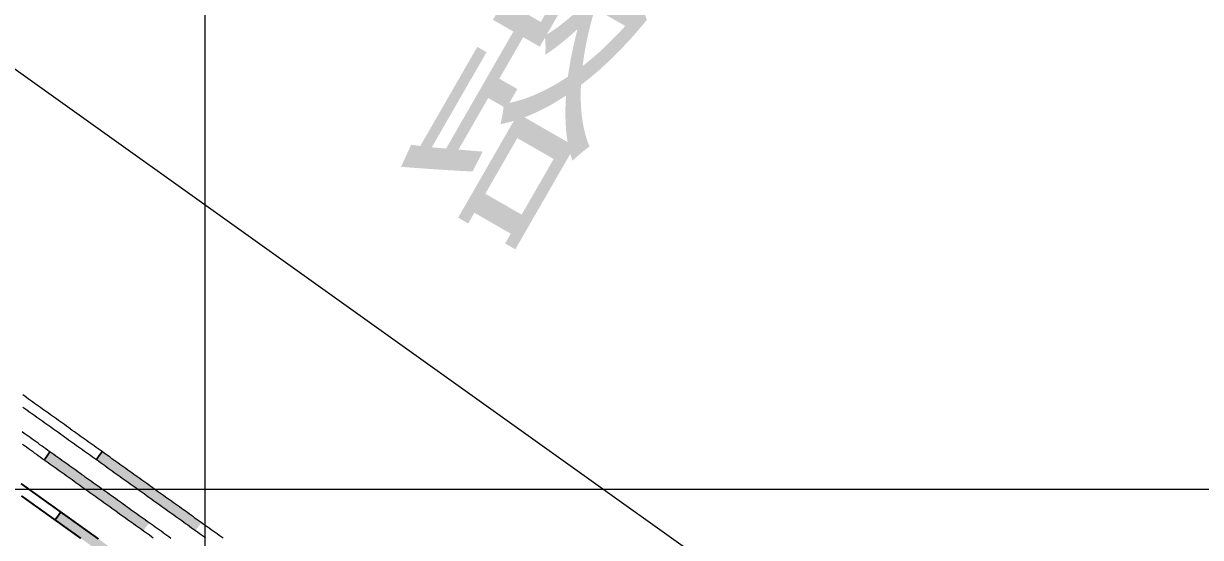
# Model space of a CAD drawing. Header units: inches. Extents: x 36473197 to 36486087, y 3899343 to 3911260.
# Drawn here: x 36482970.2 to 36483163.1, y 3904992.1 to 3905076.5 of the extents above; entities that cross this region are included whole.
import ezdxf

# ---------------------------------------------------------------- set-up
doc = ezdxf.new("R2010")
doc.units = ezdxf.units.IN
doc.header["$MEASUREMENT"] = 0
doc.layers.get('0').update_dxf_attribs({"lineweight": 0})
doc.layers.get('Defpoints').update_dxf_attribs({"lineweight": 0})
for name, color, linetype, lineweight in [('四盘区辅运巷', 7, 'Continuous', 0), ('经纬网', 7, 'Continuous', 0), ('西平正线', 7, 'Continuous', 0), ('钻孔', 7, 'Continuous', 0)]:
    doc.layers.add(name, color=color, linetype=linetype, lineweight=lineweight)
doc.styles.add('仿宋', font='simfang.ttf')
doc.styles.add('宋体', font='SIMSUN.TTC')
doc.linetypes.add('铁路', pattern='A,-0.01,[9,西北矿业高家堡煤矿2022年采掘接续图(2022.8.14).shx,S=1.5748e-06,R=0,X=0,Y=0.0004],-0.01,[10,西北矿业高家堡煤矿2022年采掘接续图(2022.8.14).shx,S=1.5748e-06,R=0,X=0,Y=0.0004]', length=0.02)
doc.dimstyles.get("Standard").update_dxf_attribs({"dimtxt": 30, "dimasz": 20, "dimexe": 0.18, "dimexo": 0.0625, "dimgap": 0.09, "dimtad": 1, "dimdec": 0, "dimzin": 0, "dimdsep": 46, "dimtxsty": '仿宋', "dimcen": 0.09, "dimclrd": 150, "dimclre": 150, "dimadec": 0, "dimazin": 0, "dimtfac": 1, "dimtdec": 0, "dimtofl": 0, "dimtmove": 0, "dimatfit": 3, "dimfxl": 1, "dimtolj": 1, "dimtzin": 0, "dimlwd": 0, "dimarcsym": 0})

# ---------------------------------------------------------------- blocks, each defined once
blk = doc.blocks.new('lr_block_12_1')
blk.add_hatch(color=7).paths.add_polyline_path([(292.14, 474.95), (291.81, 475.18), (291.49, 475.42), (291.16, 475.65), (290.84, 475.88), (290.51, 476.12), (290.19, 476.35), (289.86, 476.58), (289.54, 476.81), (289.21, 477.05), (288.89, 477.28), (288.56, 477.51), (288.24, 477.75), (287.91, 477.98), (287.58, 478.21), (287.26, 478.44), (286.93, 478.68), (286.61, 478.91), (286.28, 479.14), (285.96, 479.38), (285.63, 479.61), (285.31, 479.84), (284.98, 480.07), (284.66, 480.31), (284.33, 480.54), (284.01, 480.77), (283.68, 481.01), (283.36, 481.24), (283.03, 481.47), (282.71, 481.7), (282.38, 481.94), (282.06, 482.17), (281.73, 482.4), (281.41, 482.64), (281.08, 482.87), (280.75, 483.1), (280.43, 483.33), (280.1, 483.57), (279.78, 483.8), (279.45, 484.03), (279.13, 484.27), (278.8, 484.5), (278.48, 484.73), (278.15, 484.96), (277.83, 485.2), (277.5, 485.43), (277.18, 485.66), (276.85, 485.9), (276.53, 486.13), (276.2, 486.36), (275.88, 486.59), (275.64, 486.27), (275.41, 485.94), (275.18, 485.62), (274.94, 485.29), (275.27, 485.06), (275.6, 484.83), (275.92, 484.59), (276.25, 484.36), (276.57, 484.13), (276.9, 483.9), (277.22, 483.66), (277.55, 483.43), (277.87, 483.2), (278.2, 482.97), (278.52, 482.73), (278.85, 482.5), (279.17, 482.27), (279.5, 482.03), (279.82, 481.8), (280.15, 481.57), (280.47, 481.34), (280.8, 481.1), (281.12, 480.87), (281.45, 480.64), (281.77, 480.4), (282.1, 480.17), (282.43, 479.94), (282.75, 479.71), (283.08, 479.47), (283.4, 479.24), (283.73, 479.01), (284.05, 478.77), (284.38, 478.54), (284.7, 478.31), (285.03, 478.08), (285.35, 477.84), (285.68, 477.61), (286, 477.38), (286.33, 477.14), (286.65, 476.91), (286.98, 476.68), (287.3, 476.45), (287.63, 476.21), (287.95, 475.98), (288.28, 475.75), (288.6, 475.51), (288.93, 475.28), (289.26, 475.05), (289.58, 474.82), (289.91, 474.58), (290.23, 474.35), (290.56, 474.12), (290.88, 473.88), (291.21, 473.65), (291.44, 473.98), (291.67, 474.3), (291.91, 474.63)], flags=17)
at = {"color": 7, "const_width": 0.3}
for points in [[(275.88, 486.59), (275.55, 486.83), (275.23, 487.06), (274.9, 487.29), (274.58, 487.53), (274.25, 487.76), (273.92, 487.99), (273.6, 488.22), (273.27, 488.46), (272.95, 488.69), (272.62, 488.92), (272.3, 489.16), (271.97, 489.39), (271.65, 489.62), (271.32, 489.85), (271, 490.09), (270.67, 490.32), (270.35, 490.55), (270.02, 490.79), (269.7, 491.02), (269.37, 491.25)], [(269.42, 489.25), (269.74, 489.02), (270.07, 488.79), (270.39, 488.55), (270.72, 488.32), (271.04, 488.09), (271.37, 487.85), (271.69, 487.62), (272.02, 487.39), (272.34, 487.16), (272.67, 486.92), (272.99, 486.69), (273.32, 486.46), (273.64, 486.22), (273.97, 485.99), (274.29, 485.76), (274.62, 485.53), (274.94, 485.29), (275.18, 485.62), (275.41, 485.94), (275.64, 486.27), (275.88, 486.59)], [(282.06, 482.17), (281.73, 482.4), (281.41, 482.64), (281.08, 482.87), (280.75, 483.1), (280.43, 483.33), (280.1, 483.57), (279.78, 483.8), (279.45, 484.03), (279.13, 484.27), (278.8, 484.5), (278.48, 484.73), (278.15, 484.96), (277.83, 485.2), (277.5, 485.43), (277.18, 485.66), (276.85, 485.9), (276.53, 486.13), (276.2, 486.36), (275.88, 486.59), (275.64, 486.27), (275.41, 485.94), (275.18, 485.62), (274.94, 485.29), (275.27, 485.06), (275.6, 484.83), (275.92, 484.59), (276.25, 484.36), (276.57, 484.13), (276.9, 483.9), (277.22, 483.66), (277.55, 483.43), (277.87, 483.2), (278.2, 482.97), (278.52, 482.73), (278.85, 482.5), (279.17, 482.27)]]:
    blk.add_lwpolyline(points, dxfattribs=at)
blk = doc.blocks.new('*D204')
at = {"layer": 'Defpoints', "color": 0, "transparency": 16777216}
for p in [(36476925.52, 3911082.36), (36486060.15, 3904950.04), (36485936.09, 3904772.87)]:
    blk.add_point(p, dxfattribs=at)
at = {"layer": '四盘区辅运巷', "color": 150, "lineweight": -2, "transparency": 16777216}
for p, q in [((36476925.55, 3911082.41), (36477049.68, 3911259.68)), ((36485936.12, 3904772.92), (36486060.25, 3904950.19))]:
    blk.add_line(p, q, dxfattribs=at)
at = {"layer": '四盘区辅运巷', "color": 150, "lineweight": 0, "transparency": 16777216}
blk.add_line((36477065.96, 3911248.06), (36486043.76, 3904961.51), dxfattribs=at)
at = {"layer": '四盘区辅运巷', "color": 150, "transparency": 16777216}
for points in [[(36477067.87, 3911250.79), (36477064.05, 3911245.33), (36477049.58, 3911259.53)], [(36486045.68, 3904964.24), (36486041.85, 3904958.78), (36486060.15, 3904950.04)]]:
    blk.add_solid(points, dxfattribs=at)
at = {"layer": '四盘区辅运巷', "color": 0, "transparency": 16777216, "insert": (36481563.62, 3908117.29), "char_height": 30, "attachment_point": 5, "rotation": 324.9991, "style": '仿宋'}
blk.add_mtext('\\A1;1100', dxfattribs=at)

msp = doc.modelspace()

# ---------------------------------------------------------------- hatches: boundary and pattern name
at = {"layer": '西平正线'}
for points in [[(36482990.79, 3904994.55), (36482990.46, 3904994.78), (36482990.14, 3904995.01), (36482989.81, 3904995.25), (36482989.49, 3904995.48), (36482989.16, 3904995.71), (36482988.84, 3904995.95), (36482988.51, 3904996.18), (36482988.19, 3904996.41), (36482987.86, 3904996.64), (36482987.54, 3904996.88), (36482987.21, 3904997.11), (36482986.89, 3904997.34), (36482986.56, 3904997.58), (36482986.24, 3904997.81), (36482985.91, 3904998.04), (36482985.59, 3904998.27), (36482985.26, 3904998.51), (36482984.94, 3904998.74), (36482984.61, 3904998.97), (36482984.29, 3904999.21), (36482983.96, 3904999.44), (36482983.63, 3904999.67), (36482983.31, 3904999.9), (36482982.98, 3905000.14), (36482982.66, 3905000.37), (36482982.33, 3905000.6), (36482982.01, 3905000.84), (36482981.68, 3905001.07), (36482981.36, 3905001.3), (36482981.03, 3905001.53), (36482980.71, 3905001.77), (36482980.38, 3905002), (36482980.06, 3905002.23), (36482979.73, 3905002.47), (36482979.41, 3905002.7), (36482979.08, 3905002.93), (36482978.76, 3905003.16), (36482978.43, 3905003.4), (36482978.11, 3905003.63), (36482977.78, 3905003.86), (36482977.46, 3905004.1), (36482977.13, 3905004.33), (36482976.8, 3905004.56), (36482976.48, 3905004.79), (36482976.15, 3905005.03), (36482975.83, 3905005.26), (36482975.5, 3905005.49), (36482975.18, 3905005.73), (36482974.85, 3905005.96), (36482974.53, 3905006.19), (36482974.3, 3905005.87), (36482974.06, 3905005.54), (36482973.83, 3905005.22), (36482973.6, 3905004.89), (36482973.92, 3905004.66), (36482974.25, 3905004.42), (36482974.57, 3905004.19), (36482974.9, 3905003.96), (36482975.22, 3905003.73), (36482975.55, 3905003.49), (36482975.87, 3905003.26), (36482976.2, 3905003.03), (36482976.52, 3905002.79), (36482976.85, 3905002.56), (36482977.17, 3905002.33), (36482977.5, 3905002.1), (36482977.82, 3905001.86), (36482978.15, 3905001.63), (36482978.48, 3905001.4), (36482978.8, 3905001.16), (36482979.13, 3905000.93), (36482979.45, 3905000.7), (36482979.78, 3905000.47), (36482980.1, 3905000.23), (36482980.43, 3905000), (36482980.75, 3904999.77), (36482981.08, 3904999.53), (36482981.4, 3904999.3), (36482981.73, 3904999.07), (36482982.05, 3904998.84), (36482982.38, 3904998.6), (36482982.7, 3904998.37), (36482983.03, 3904998.14), (36482983.35, 3904997.9), (36482983.68, 3904997.67), (36482984, 3904997.44), (36482984.33, 3904997.21), (36482984.65, 3904996.97), (36482984.98, 3904996.74), (36482985.31, 3904996.51), (36482985.63, 3904996.27), (36482985.96, 3904996.04), (36482986.28, 3904995.81), (36482986.61, 3904995.58), (36482986.93, 3904995.34), (36482987.26, 3904995.11), (36482987.58, 3904994.88), (36482987.91, 3904994.65), (36482988.23, 3904994.41), (36482988.56, 3904994.18), (36482988.88, 3904993.95), (36482989.21, 3904993.71), (36482989.53, 3904993.48), (36482989.86, 3904993.25), (36482990.09, 3904993.57), (36482990.32, 3904993.9), (36482990.56, 3904994.22)], [(36482999.34, 3904994.58), (36482999.01, 3904994.81), (36482998.69, 3904995.04), (36482998.36, 3904995.27), (36482998.04, 3904995.51), (36482997.71, 3904995.74), (36482997.39, 3904995.97), (36482997.06, 3904996.21), (36482996.74, 3904996.44), (36482996.41, 3904996.67), (36482996.09, 3904996.9), (36482995.76, 3904997.14), (36482995.44, 3904997.37), (36482995.11, 3904997.6), (36482994.79, 3904997.84), (36482994.46, 3904998.07), (36482994.13, 3904998.3), (36482993.81, 3904998.53), (36482993.48, 3904998.77), (36482993.16, 3904999), (36482992.83, 3904999.23), (36482992.51, 3904999.47), (36482992.18, 3904999.7), (36482991.86, 3904999.93), (36482991.53, 3905000.16), (36482991.21, 3905000.4), (36482990.88, 3905000.63), (36482990.56, 3905000.86), (36482990.23, 3905001.1), (36482989.91, 3905001.33), (36482989.58, 3905001.56), (36482989.26, 3905001.8), (36482988.93, 3905002.03), (36482988.61, 3905002.26), (36482988.28, 3905002.49), (36482987.96, 3905002.73), (36482987.63, 3905002.96), (36482987.31, 3905003.19), (36482986.98, 3905003.43), (36482986.66, 3905003.66), (36482986.33, 3905003.89), (36482986.01, 3905004.12), (36482985.68, 3905004.36), (36482985.35, 3905004.59), (36482985.03, 3905004.82), (36482984.7, 3905005.06), (36482984.38, 3905005.29), (36482984.05, 3905005.52), (36482983.73, 3905005.75), (36482983.4, 3905005.99), (36482983.08, 3905006.22), (36482982.85, 3905005.9), (36482982.61, 3905005.57), (36482982.38, 3905005.24), (36482982.15, 3905004.92), (36482982.47, 3905004.69), (36482982.8, 3905004.45), (36482983.12, 3905004.22), (36482983.45, 3905003.99), (36482983.77, 3905003.76), (36482984.1, 3905003.52), (36482984.42, 3905003.29), (36482984.75, 3905003.06), (36482985.07, 3905002.82), (36482985.4, 3905002.59), (36482985.72, 3905002.36), (36482986.05, 3905002.12), (36482986.37, 3905001.89), (36482986.7, 3905001.66), (36482987.02, 3905001.43), (36482987.35, 3905001.19), (36482987.67, 3905000.96), (36482988, 3905000.73), (36482988.33, 3905000.49), (36482988.65, 3905000.26), (36482988.98, 3905000.03), (36482989.3, 3904999.8), (36482989.63, 3904999.56), (36482989.95, 3904999.33), (36482990.28, 3904999.1), (36482990.6, 3904998.86), (36482990.93, 3904998.63), (36482991.25, 3904998.4), (36482991.58, 3904998.17), (36482991.9, 3904997.93), (36482992.23, 3904997.7), (36482992.55, 3904997.47), (36482992.88, 3904997.23), (36482993.2, 3904997), (36482993.53, 3904996.77), (36482993.85, 3904996.53), (36482994.18, 3904996.3), (36482994.5, 3904996.07), (36482994.83, 3904995.84), (36482995.15, 3904995.6), (36482995.48, 3904995.37), (36482995.81, 3904995.14), (36482996.13, 3904994.9), (36482996.46, 3904994.67), (36482996.78, 3904994.44), (36482997.11, 3904994.21), (36482997.43, 3904993.97), (36482997.76, 3904993.74), (36482998.08, 3904993.51), (36482998.41, 3904993.27), (36482998.64, 3904993.6), (36482998.87, 3904993.92), (36482999.11, 3904994.25)]]:
    msp.add_hatch(color=7, dxfattribs=at).paths.add_polyline_path(points, flags=17)

# ---------------------------------------------------------------- linework, layer by layer
at = {"layer": '经纬网', "color": 7, "linetype": 'Continuous', "lineweight": 9}
for p, q in [((36483000, 3900945.96), (36483000, 3906572.45)), ((36485245.61, 3905000), (36476147.6, 3905000))]:
    msp.add_line(p, q, dxfattribs=at)
at = {"layer": '西平正线', "color": 7, "linetype": 'Continuous', "lineweight": 0, "flags": 128}
for points in [[(36482983.08, 3905006.22), (36482982.75, 3905006.45), (36482982.43, 3905006.69), (36482982.1, 3905006.92), (36482981.78, 3905007.15), (36482981.45, 3905007.38), (36482981.13, 3905007.62), (36482980.8, 3905007.85), (36482980.48, 3905008.08), (36482980.15, 3905008.32), (36482979.83, 3905008.55), (36482979.5, 3905008.78), (36482979.18, 3905009.01), (36482978.85, 3905009.25), (36482978.53, 3905009.48), (36482978.2, 3905009.71), (36482977.87, 3905009.95), (36482977.55, 3905010.18), (36482977.22, 3905010.41), (36482976.9, 3905010.65), (36482976.57, 3905010.88), (36482976.25, 3905011.11), (36482975.92, 3905011.34), (36482975.6, 3905011.58), (36482975.27, 3905011.81), (36482974.95, 3905012.04), (36482974.62, 3905012.27), (36482974.3, 3905012.51), (36482973.97, 3905012.74), (36482973.65, 3905012.97), (36482973.32, 3905013.2), (36482972.99, 3905013.44), (36482972.67, 3905013.67), (36482972.34, 3905013.9), (36482972.02, 3905014.14), (36482971.69, 3905014.37), (36482971.37, 3905014.6), (36482971.04, 3905014.83), (36482970.72, 3905015.07), (36482970.39, 3905015.3), (36482970.06, 3905015.53)], [(36482970.11, 3905013.53), (36482970.44, 3905013.3), (36482970.76, 3905013.07), (36482971.09, 3905012.83), (36482971.41, 3905012.6), (36482971.74, 3905012.37), (36482972.06, 3905012.14), (36482972.39, 3905011.9), (36482972.71, 3905011.67), (36482973.04, 3905011.44), (36482973.36, 3905011.21), (36482973.69, 3905010.97), (36482974.02, 3905010.74), (36482974.34, 3905010.51), (36482974.67, 3905010.27), (36482974.99, 3905010.04), (36482975.32, 3905009.81), (36482975.64, 3905009.58), (36482975.97, 3905009.34), (36482976.29, 3905009.11), (36482976.62, 3905008.88), (36482976.94, 3905008.65), (36482977.27, 3905008.41), (36482977.59, 3905008.18), (36482977.92, 3905007.95), (36482978.24, 3905007.71), (36482978.57, 3905007.48), (36482978.89, 3905007.25), (36482979.22, 3905007.02), (36482979.54, 3905006.78), (36482979.87, 3905006.55), (36482980.2, 3905006.32), (36482980.52, 3905006.08), (36482980.85, 3905005.85), (36482981.17, 3905005.62), (36482981.5, 3905005.39), (36482981.82, 3905005.15), (36482982.15, 3905004.92), (36482982.38, 3905005.24), (36482982.61, 3905005.57), (36482982.85, 3905005.9), (36482983.08, 3905006.22)], [(36482974.53, 3905006.19), (36482974.2, 3905006.42), (36482973.88, 3905006.66), (36482973.55, 3905006.89), (36482973.23, 3905007.12), (36482972.9, 3905007.36), (36482972.58, 3905007.59), (36482972.25, 3905007.82), (36482971.93, 3905008.05), (36482971.6, 3905008.29), (36482971.28, 3905008.52), (36482970.95, 3905008.75), (36482970.63, 3905008.99), (36482970.3, 3905009.22), (36482969.97, 3905009.45)], [(36482970.02, 3905007.45), (36482970.34, 3905007.22), (36482970.67, 3905006.99), (36482970.99, 3905006.75), (36482971.32, 3905006.52), (36482971.65, 3905006.29), (36482971.97, 3905006.05), (36482972.3, 3905005.82), (36482972.62, 3905005.59), (36482972.95, 3905005.36), (36482973.27, 3905005.12), (36482973.6, 3905004.89), (36482973.83, 3905005.22), (36482974.06, 3905005.54), (36482974.3, 3905005.87), (36482974.53, 3905006.19)], [(36482994.37, 3904991.99), (36482994.04, 3904992.22), (36482993.72, 3904992.45), (36482993.39, 3904992.69), (36482993.07, 3904992.92), (36482992.74, 3904993.15), (36482992.42, 3904993.38), (36482992.09, 3904993.62), (36482991.77, 3904993.85), (36482991.44, 3904994.08), (36482991.12, 3904994.32), (36482990.79, 3904994.55), (36482990.46, 3904994.78), (36482990.14, 3904995.01), (36482989.81, 3904995.25), (36482989.49, 3904995.48), (36482989.16, 3904995.71), (36482988.84, 3904995.95), (36482988.51, 3904996.18), (36482988.19, 3904996.41), (36482987.86, 3904996.64), (36482987.54, 3904996.88), (36482987.21, 3904997.11), (36482986.89, 3904997.34), (36482986.56, 3904997.58), (36482986.24, 3904997.81), (36482985.91, 3904998.04), (36482985.59, 3904998.27), (36482985.26, 3904998.51), (36482984.94, 3904998.74), (36482984.61, 3904998.97), (36482984.29, 3904999.21), (36482983.96, 3904999.44), (36482983.63, 3904999.67), (36482983.31, 3904999.9), (36482982.98, 3905000.14), (36482982.66, 3905000.37), (36482982.33, 3905000.6), (36482982.01, 3905000.84), (36482981.68, 3905001.07), (36482981.36, 3905001.3), (36482981.03, 3905001.53), (36482980.71, 3905001.77), (36482980.38, 3905002), (36482980.06, 3905002.23), (36482979.73, 3905002.47), (36482979.41, 3905002.7), (36482979.08, 3905002.93), (36482978.76, 3905003.16), (36482978.43, 3905003.4), (36482978.11, 3905003.63), (36482977.78, 3905003.86), (36482977.46, 3905004.1), (36482977.13, 3905004.33), (36482976.8, 3905004.56), (36482976.48, 3905004.79), (36482976.15, 3905005.03), (36482975.83, 3905005.26), (36482975.5, 3905005.49), (36482975.18, 3905005.73), (36482974.85, 3905005.96), (36482974.53, 3905006.19), (36482974.3, 3905005.87), (36482974.06, 3905005.54), (36482973.83, 3905005.22), (36482973.6, 3905004.89), (36482973.92, 3905004.66), (36482974.25, 3905004.42), (36482974.57, 3905004.19), (36482974.9, 3905003.96), (36482975.22, 3905003.73), (36482975.55, 3905003.49), (36482975.87, 3905003.26), (36482976.2, 3905003.03), (36482976.52, 3905002.79), (36482976.85, 3905002.56), (36482977.17, 3905002.33), (36482977.5, 3905002.1), (36482977.82, 3905001.86), (36482978.15, 3905001.63), (36482978.48, 3905001.4), (36482978.8, 3905001.16), (36482979.13, 3905000.93), (36482979.45, 3905000.7), (36482979.78, 3905000.47), (36482980.1, 3905000.23), (36482980.43, 3905000), (36482980.75, 3904999.77), (36482981.08, 3904999.53), (36482981.4, 3904999.3), (36482981.73, 3904999.07), (36482982.05, 3904998.84), (36482982.38, 3904998.6), (36482982.7, 3904998.37), (36482983.03, 3904998.14), (36482983.35, 3904997.9), (36482983.68, 3904997.67), (36482984, 3904997.44), (36482984.33, 3904997.21), (36482984.65, 3904996.97), (36482984.98, 3904996.74), (36482985.31, 3904996.51), (36482985.63, 3904996.27), (36482985.96, 3904996.04), (36482986.28, 3904995.81), (36482986.61, 3904995.58), (36482986.93, 3904995.34), (36482987.26, 3904995.11), (36482987.58, 3904994.88), (36482987.91, 3904994.65), (36482988.23, 3904994.41), (36482988.56, 3904994.18), (36482988.88, 3904993.95), (36482989.21, 3904993.71), (36482989.53, 3904993.48), (36482989.86, 3904993.25), (36482990.18, 3904993.02), (36482990.51, 3904992.78), (36482990.83, 3904992.55), (36482991.16, 3904992.32), (36482991.48, 3904992.08)], [(36483002.92, 3904992.01), (36483002.59, 3904992.25), (36483002.27, 3904992.48), (36483001.94, 3904992.71), (36483001.61, 3904992.94), (36483001.29, 3904993.18), (36483000.96, 3904993.41), (36483000.64, 3904993.64), (36483000.31, 3904993.88), (36482999.99, 3904994.11), (36482999.66, 3904994.34), (36482999.34, 3904994.58), (36482999.01, 3904994.81), (36482998.69, 3904995.04), (36482998.36, 3904995.27), (36482998.04, 3904995.51), (36482997.71, 3904995.74), (36482997.39, 3904995.97), (36482997.06, 3904996.21), (36482996.74, 3904996.44), (36482996.41, 3904996.67), (36482996.09, 3904996.9), (36482995.76, 3904997.14), (36482995.44, 3904997.37), (36482995.11, 3904997.6), (36482994.79, 3904997.84), (36482994.46, 3904998.07), (36482994.13, 3904998.3), (36482993.81, 3904998.53), (36482993.48, 3904998.77), (36482993.16, 3904999), (36482992.83, 3904999.23), (36482992.51, 3904999.47), (36482992.18, 3904999.7), (36482991.86, 3904999.93), (36482991.53, 3905000.16), (36482991.21, 3905000.4), (36482990.88, 3905000.63), (36482990.56, 3905000.86), (36482990.23, 3905001.1), (36482989.91, 3905001.33), (36482989.58, 3905001.56), (36482989.26, 3905001.8), (36482988.93, 3905002.03), (36482988.61, 3905002.26), (36482988.28, 3905002.49), (36482987.96, 3905002.73), (36482987.63, 3905002.96), (36482987.31, 3905003.19), (36482986.98, 3905003.43), (36482986.66, 3905003.66), (36482986.33, 3905003.89), (36482986.01, 3905004.12), (36482985.68, 3905004.36), (36482985.35, 3905004.59), (36482985.03, 3905004.82), (36482984.7, 3905005.06), (36482984.38, 3905005.29), (36482984.05, 3905005.52), (36482983.73, 3905005.75), (36482983.4, 3905005.99), (36482983.08, 3905006.22), (36482982.85, 3905005.9), (36482982.61, 3905005.57), (36482982.38, 3905005.24), (36482982.15, 3905004.92), (36482982.47, 3905004.69), (36482982.8, 3905004.45), (36482983.12, 3905004.22), (36482983.45, 3905003.99), (36482983.77, 3905003.76), (36482984.1, 3905003.52), (36482984.42, 3905003.29), (36482984.75, 3905003.06), (36482985.07, 3905002.82), (36482985.4, 3905002.59), (36482985.72, 3905002.36), (36482986.05, 3905002.12), (36482986.37, 3905001.89), (36482986.7, 3905001.66), (36482987.02, 3905001.43), (36482987.35, 3905001.19), (36482987.67, 3905000.96), (36482988, 3905000.73), (36482988.33, 3905000.49), (36482988.65, 3905000.26), (36482988.98, 3905000.03), (36482989.3, 3904999.8), (36482989.63, 3904999.56), (36482989.95, 3904999.33), (36482990.28, 3904999.1), (36482990.6, 3904998.86), (36482990.93, 3904998.63), (36482991.25, 3904998.4), (36482991.58, 3904998.17), (36482991.9, 3904997.93), (36482992.23, 3904997.7), (36482992.55, 3904997.47), (36482992.88, 3904997.23), (36482993.2, 3904997), (36482993.53, 3904996.77), (36482993.85, 3904996.53), (36482994.18, 3904996.3), (36482994.5, 3904996.07), (36482994.83, 3904995.84), (36482995.15, 3904995.6), (36482995.48, 3904995.37), (36482995.81, 3904995.14), (36482996.13, 3904994.9), (36482996.46, 3904994.67), (36482996.78, 3904994.44), (36482997.11, 3904994.21), (36482997.43, 3904993.97), (36482997.76, 3904993.74), (36482998.08, 3904993.51), (36482998.41, 3904993.27), (36482998.73, 3904993.04), (36482999.06, 3904992.81), (36482999.38, 3904992.58), (36482999.71, 3904992.34), (36483000.03, 3904992.11)]]:
    msp.add_lwpolyline(points, dxfattribs=at)
at = {"layer": '钻孔', "linetype": '铁路', "lineweight": 5, "ltscale": 5000, "flags": 128}
msp.add_lwpolyline([(36481842.61, 3905989.71), (36481864.1, 3905952.3), (36481945.18, 3905837.47), (36482000, 3905773.82), (36482065.96, 3905714.44), (36484236.57, 3904162.73), (36484432.16, 3904050.13), (36484500, 3904018.36), (36484788.71, 3903926.8)], dxfattribs=at)

# ---------------------------------------------------------------- block references
at = {"layer": '西平正线'}
msp.add_blockref('lr_block_12_1', (36482700.43, 3904509.72, -0.2), dxfattribs=at)

# ---------------------------------------------------------------- texts
at = {"color": 94, "true_color": 0x009900, "style": '宋体', "width": 0.5}
msp.add_text('路', height=40, rotation=330.1094, dxfattribs=at).set_placement((36483031.72, 3905055.12))

# ---------------------------------------------------------------- dimensions: what is measured, and where the dimension line sits
at = {"layer": '四盘区辅运巷'}
dim = msp.add_aligned_dim(p1=(36476925.52, 3911082.36), p2=(36485936.09, 3904772.87), distance=216.29, text='1100', dimstyle='Standard', dxfattribs=at)
dim.commit()
dim.dimension.update_dxf_attribs({"geometry": '*D204', "text_midpoint": (36481563.62, 3908117.29)})

doc.saveas('drawing.dxf')
